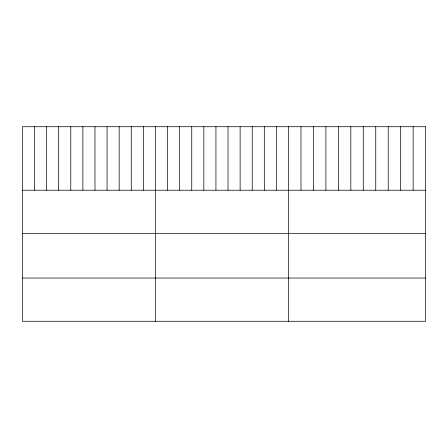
<?xml version="1.0" encoding="UTF-8"?>
<svg xmlns="http://www.w3.org/2000/svg" width="448" height="448" viewBox="0 0 448 448"><rect width="100%" height="100%" fill="white"/><g stroke="black" fill="none" stroke-linecap="round" stroke-linejoin="round"><path stroke-width="0.67" d="M22.4 190.232L425.6 190.232M22.4 233.475L425.6 233.475M22.4 278.029L425.6 278.029M413.14 126.728L413.14 190.232M400.674 126.728L400.674 190.232M388.214 126.728L388.214 190.232M375.749 126.728L375.749 190.232M363.289 126.728L363.289 190.232M350.823 126.728L350.823 190.232M338.363 126.728L338.363 190.232M325.898 126.728L325.898 190.232M313.438 126.728L313.438 190.232M300.972 126.728L300.972 190.232M288.512 126.728L288.512 321.272M276.416 126.728L276.416 190.232M264.32 126.728L264.32 190.232M252.224 126.728L252.224 190.232M240.128 126.728L240.128 190.232M228.032 126.728L228.032 190.232M215.936 126.728L215.936 190.232M203.84 126.728L203.84 190.232M191.744 126.728L191.744 190.232M179.648 126.728L179.648 190.232M167.552 126.728L167.552 190.232M155.456 126.728L155.456 321.272M143.36 126.728L143.36 190.232M131.264 126.728L131.264 190.232M119.168 126.728L119.168 190.232M107.072 126.728L107.072 190.232M94.976 126.728L94.976 190.232M82.88 126.728L82.88 190.232M70.784 126.728L70.784 190.232M58.688 126.728L58.688 190.232M46.592 126.728L46.592 190.232M34.496 126.728L34.496 190.232M425.6 126.728L22.4 126.728L22.4 321.272L425.6 321.272L425.6 126.728"/></g></svg>
